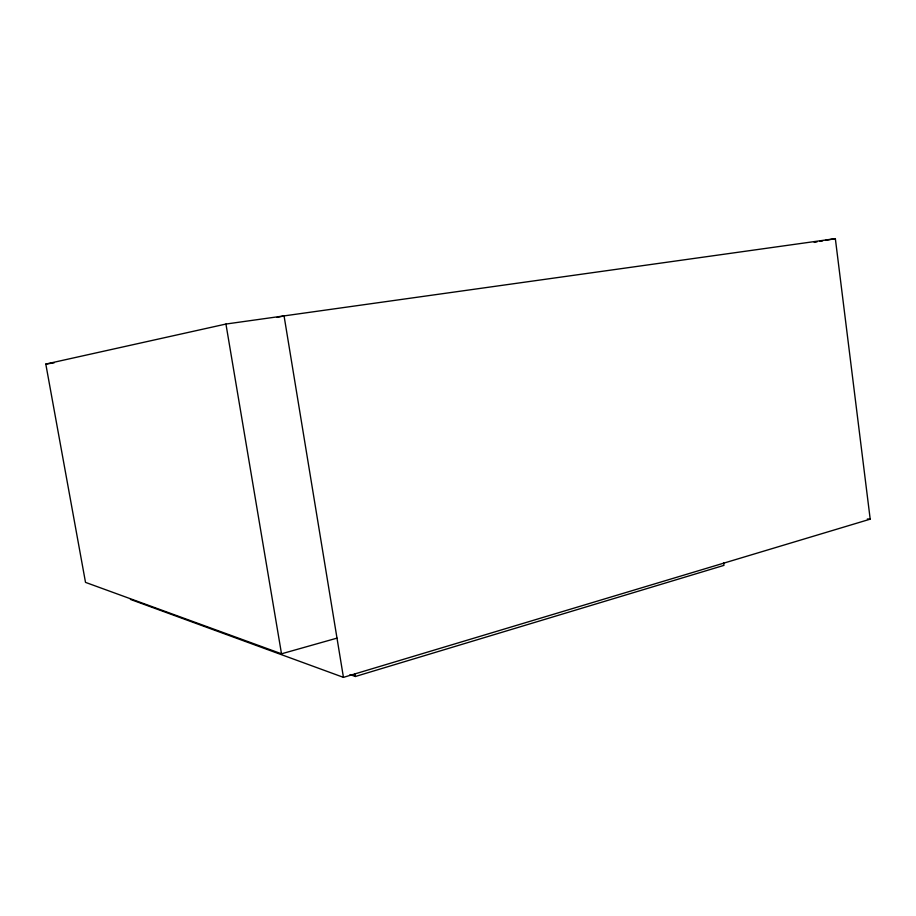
<?xml version="1.0" encoding="UTF-8"?>
<svg xmlns="http://www.w3.org/2000/svg" width="916" height="916" viewBox="0 0 916 916"><rect width="100%" height="100%" fill="white"/><g stroke="black" fill="none" stroke-linecap="round" stroke-linejoin="round"><path stroke-width="1.37" d="M350.015 674.577L355.385 676.489L723.961 565.367L723.617 562.756M130.438 599.408L343.443 677.359L870.2 519.166L835.346 238.641L225.943 324.046L45.8 364.076L85.509 582.381L281.51 653.806L336.996 638.131M277.079 317.394L284.063 315.905L343.443 677.359M814.232 242.397L817.049 241.893M819.866 241.389L822.683 240.897M825.488 240.393L835.346 238.641M45.8 364.076L54.09 362.862M867.349 518.983L870.2 519.166M225.943 324.046L281.51 653.806M354.95 673.844L355.385 676.489"/></g></svg>
